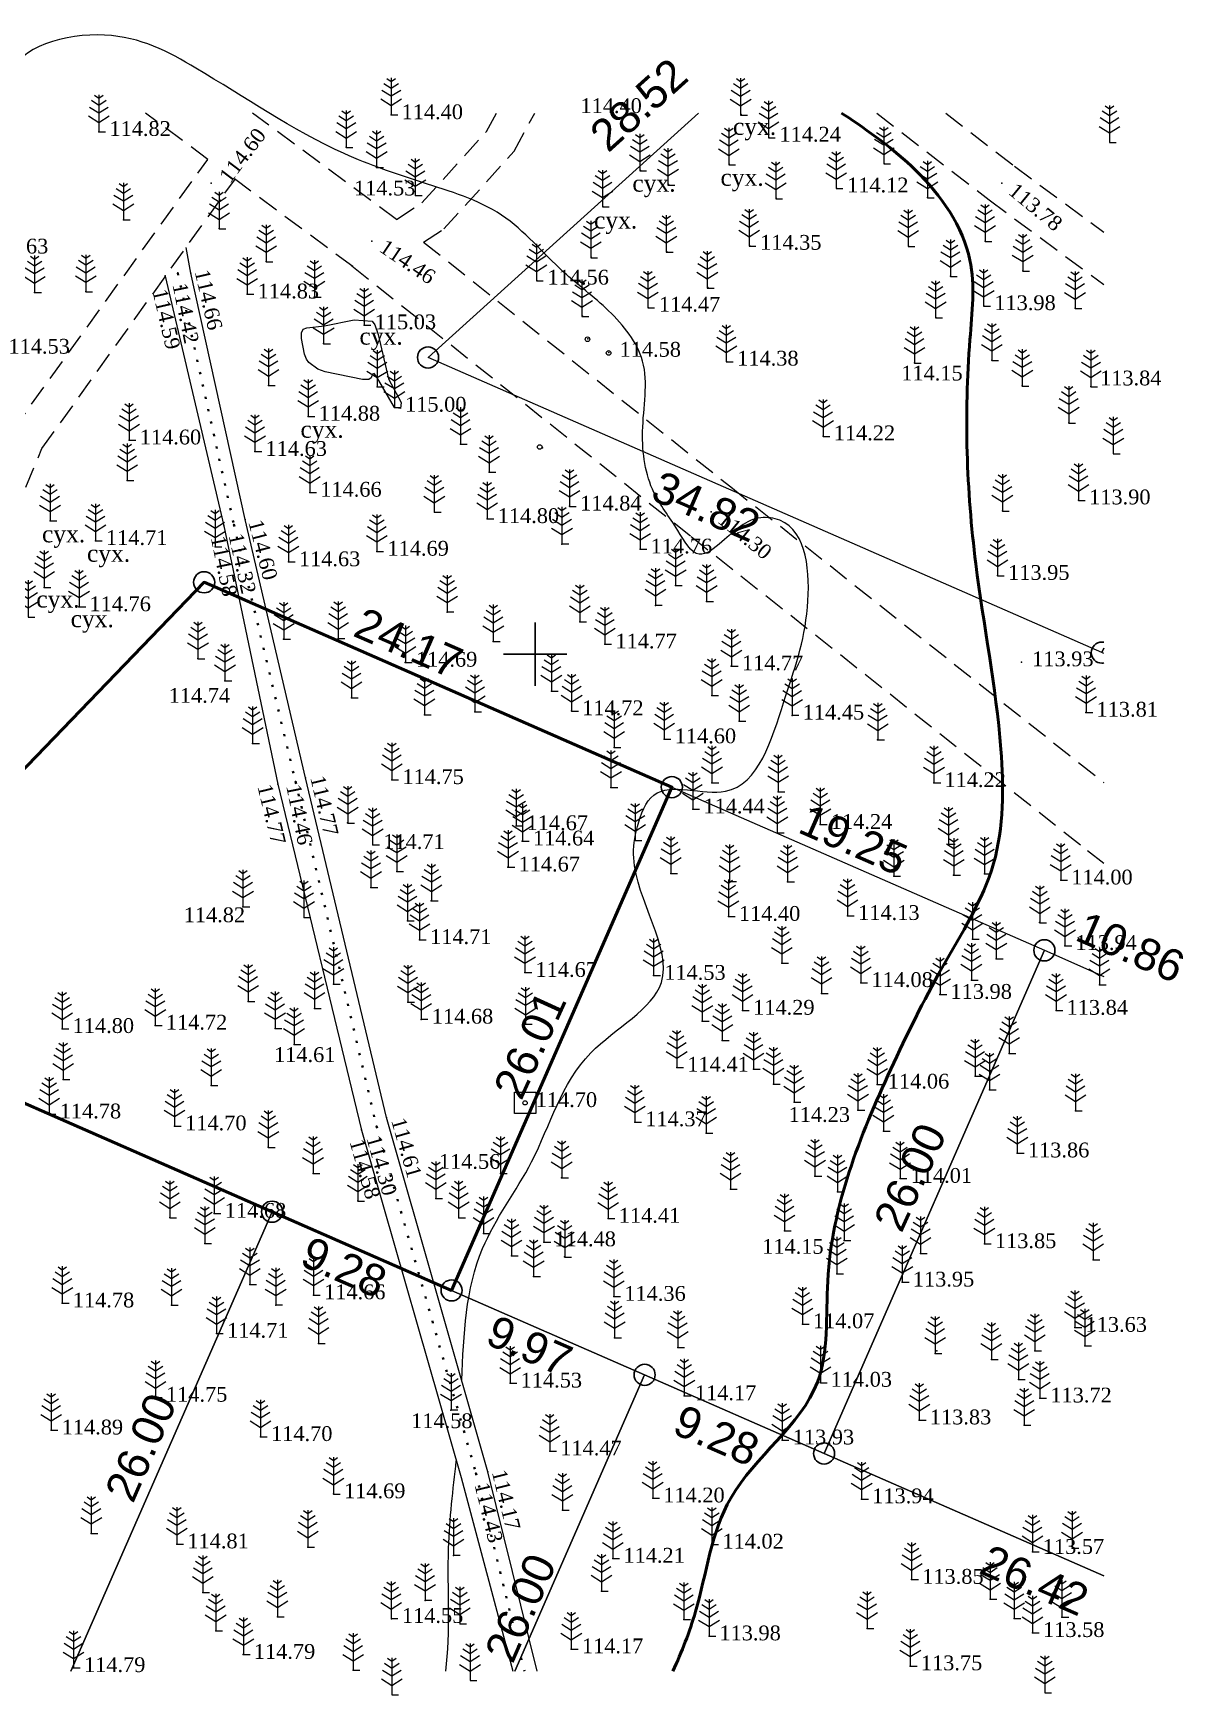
# Model space of a CAD drawing. Header units: millimetres. Extents: x 5405641.6 to 5405730.7, y 5524999.5 to 5525079.4.
# Drawn here: x 5405676.2 to 5405730.7, y 5525000.8 to 5525079.4 of the extents above; entities that cross this region are included whole.
import ezdxf
from ezdxf.enums import TextEntityAlignment as Align

# ---------------------------------------------------------------- set-up
doc = ezdxf.new("R2010")
doc.units = ezdxf.units.MM
doc.linetypes.add('DASHEDX2', pattern=[1.5, 1, -0.5])
doc.linetypes.add('HIDDEN', pattern=[0.5, 0, -0.5])
for name, color, linetype, lineweight in [('11900000', 1, 'Continuous', 30), ('рельеф', 7, 'Continuous', 0), ('ТОЧКИ', 7, 'Continuous', 30)]:
    doc.layers.add(name, color=color, linetype=linetype, lineweight=lineweight)
for name, color, linetype in [('SC007', 7, 'Continuous'), ('горизонтали', 42, 'Continuous'), ('дороги', 7, 'Continuous'), ('Ділянки_Межі', 10, 'Continuous'), ('надписи', 7, 'Continuous'), ('отметки', 7, 'Continuous'), ('промеры', 185, 'Continuous'), ('Растительность', 7, 'Continuous'), ('столбы', 7, 'Continuous')]:
    doc.layers.add(name, color=color, linetype=linetype)
doc.styles.get("Standard").update_dxf_attribs({"font": 'arial.ttf'})
doc.styles.add('times', font='times.ttf')
doc.linetypes.add('канава 0', pattern='A,0.9,0,["|",Standard,S=0.25,R=0,X=0,Y=0],0.1', length=1)

# ---------------------------------------------------------------- blocks, each defined once
blk = doc.blocks.new('A$C51FE15A3')
at = {"layer": 'Растительность', "color": 94, "lineweight": 0}
for points in [[(-0.201, 1.726), (0, 1.584), (0.201, 1.726)], [(0, 1.75), (0, 0), (0.319, 0)], [(-0.447, 1.172), (0, 0.895), (0.447, 1.172)], [(-0.343, 1.489), (0, 1.267), (0.343, 1.489)], [(-0.493, 0.753), (0, 0.444), (0.493, 0.753)]]:
    blk.add_lwpolyline(points, dxfattribs=at)
blk = doc.blocks.new('SYMBOL902')
at = {"layer": 'SC007'}
blk.add_lwpolyline([(-1.25, -1.25), (-1.25, 1.25), (1.25, 1.25), (1.25, -1.25)], close=True, dxfattribs=at)
blk.add_circle((0, 0), 0.25, dxfattribs=at)

msp = doc.modelspace()

# ---------------------------------------------------------------- linework, layer by layer
at = {"layer": '11900000', "color": 7}
for points in [[(5405700, 5525048.5, 0), (5405700, 5525051.5, 0)], [(5405700, 5525048.5, 0), (5405700, 5525051.5, 0)], [(5405698.5, 5525050, 0), (5405701.5, 5525050, 0)], [(5405698.5, 5525050, 0), (5405701.5, 5525050, 0)]]:
    msp.add_polyline3d(points, dxfattribs=at)
at = {"layer": 'горизонтали', "color": 32}
for points in [[(5405692.497, 5525063.142, 115), (5405692.377, 5525063.282, 115), (5405692.307, 5525063.252, 115), (5405692.247, 5525063.082, 115), (5405692.127, 5525063.012, 115), (5405691.827, 5525063.012, 115), (5405690.057, 5525063.372, 115), (5405689.717, 5525063.492, 115), (5405689.297, 5525063.812, 115), (5405689.177, 5525063.972, 115), (5405689.077, 5525064.202, 115), (5405688.937, 5525064.952, 115), (5405688.937, 5525065.212, 115), (5405689.017, 5525065.382, 115), (5405689.187, 5525065.452, 115), (5405690.027, 5525065.552, 115), (5405691.437, 5525065.832, 115), (5405692.287, 5525065.762, 115), (5405692.417, 5525065.592, 115), (5405692.577, 5525065.132, 115), (5405693.057, 5525063.042, 115), (5405693.66, 5525061.911, 115), (5405693.628, 5525061.627, 115), (5405693.344, 5525061.682, 115.001)], [(5405693.344, 5525061.682, 115.001), (5405692.497, 5525063.142, 115), (5405692.497, 5525063.142, 115)]]:
    msp.add_polyline3d(points, dxfattribs=at)
for points, knots in [([(5405696.535, 5525015.637), (5405696.618, 5525017.792), (5405696.773, 5525021.579), (5405700.355, 5525026.168), (5405701.587, 5525031.219), (5405707.844, 5525034.322), (5405704.349, 5525038.922), (5405704.793, 5525041.873), (5405705.68, 5525044.271), (5405710.18, 5525042.352), (5405711.775, 5525048.004), (5405713.177, 5525051.642), (5405712.867, 5525056.243), (5405710.199, 5525056.594), (5405709.177, 5525055.586), (5405707.613, 5525054.298), (5405706.635, 5525056.194), (5405705.333, 5525057.741), (5405704.887, 5525060.693), (5405705.598, 5525063.827), (5405703.545, 5525066.376), (5405700.978, 5525068.229), (5405698.614, 5525071.147), (5405694.669, 5525072.291), (5405689.62, 5525074.042), (5405684.941, 5525077.276), (5405679.961, 5525079.967), (5405674.475, 5525078.518), (5405675.963, 5525073.463), (5405670.828, 5525070.702), (5405672.738, 5525064.783), (5405668.827, 5525063.622), (5405665.194, 5525061.62), (5405662.523, 5525056.828), (5405657.918, 5525050.996), (5405650.997, 5525047.555), (5405645.99, 5525048.053), (5405644.177, 5525048.336)], [140.149315, 140.149315, 140.149315, 140.149315, 146.483716, 151.20284, 157.068092, 161.784349, 167.821785, 169.320726, 170.998422, 174.398806, 179.41111, 184.074826, 188.386415, 189.287916, 191.453536, 192.680019, 194.198235, 196.312621, 199.255312, 202.588988, 205.462546, 208.291875, 212.253868, 216.313625, 220.252795, 228.364697, 232.953516, 237.834332, 239.978238, 246.559492, 250.990412, 254.056617, 256.937883, 263.675821, 269.676307, 279.403048, 284.869113, 284.869113, 284.869113, 284.869113]), ([(5405695.772, 5525001.862), (5405696.014, 5525003.712), (5405695.712, 5525007.269), (5405696.122, 5525010.46), (5405696.271, 5525011.827)], [126.575095, 126.575095, 126.575095, 126.575095, 132.197679, 136.354561, 136.354561, 136.354561, 136.354561])]:
    msp.add_open_spline(points, degree=3, knots=knots, dxfattribs=at)
at = {"layer": 'горизонтали', "color": 32, "lineweight": 50}
msp.add_open_spline([(5405706.518, 5525001.862), (5405706.941, 5525002.778), (5405708.005, 5525005.463), (5405708.598, 5525010.808), (5405714.124, 5525014.545), (5405713.432, 5525022.399), (5405716.062, 5525028.88), (5405719.178, 5525035.223), (5405722.202, 5525039.918), (5405722.175, 5525046.73), (5405720.523, 5525054.83), (5405720.258, 5525062.557), (5405721.032, 5525069.142), (5405718.32, 5525072.999), (5405715.761, 5525074.776), (5405714.541, 5525075.593), (5405714.509, 5525075.615)], degree=3, knots=[101.211215, 101.211215, 101.211215, 101.211215, 104.226627, 109.852721, 116.696969, 121.509902, 131.971194, 137.362202, 142.856238, 148.280248, 157.138434, 167.759647, 171.50703, 176.486091, 180.79117, 180.908223, 180.908223, 180.908223, 180.908223], dxfattribs=at)
at = {"layer": 'дороги', "color": 7, "linetype": 'DASHEDX2'}
for points in [[(5405684.516, 5525073.423), (5405681.554, 5525075.615)], [(5405693.433, 5525070.585), (5405686.621, 5525075.615)], [(5405693.433, 5525070.585), (5405694.641, 5525071.362), (5405697.696, 5525074.747), (5405698.166, 5525075.615)], [(5405694.723, 5525069.512), (5405695.686, 5525070.132), (5405699.011, 5525073.817), (5405699.987, 5525075.615)], [(5405716.175, 5525075.615), (5405721.487, 5525071.504), (5405726.921, 5525067.495)], [(5405719.443, 5525075.615), (5405722.693, 5525073.1), (5405726.921, 5525069.98)], [(5405691.373, 5525068.348), (5405685.763, 5525072.5)], [(5405694.723, 5525069.512), (5405709.261, 5525057.919), (5405726.921, 5525043.928)], [(5405691.33, 5525068.381), (5405707.395, 5525055.571), (5405726.141, 5525040.719), (5405726.921, 5525040.11)]]:
    msp.add_lwpolyline(points, dxfattribs=at)
for points, elevation in [([(5405675.289, 5525060.612), (5405684.028, 5525072.764), (5405684.516, 5525073.423)], 115.262), ([(5405676.656, 5525059.733), (5405685.32, 5525071.82), (5405685.823, 5525072.5)], 115.262), ([(5405672.053, 5525053.405), (5405675.318, 5525056.52), (5405676.656, 5525059.733)], 114.545)]:
    msp.add_lwpolyline(points, dxfattribs=dict(at, elevation=elevation))
at = {"layer": 'Ділянки_Межі', "lineweight": 25}
for points in [[(5405726.921, 5525050.037), (5405726.827, 5525050.078), (5405694.931, 5525064.048), (5405707.734, 5525075.615)], [(5405672.403, 5525001.862), (5405646.62, 5525013.151), (5405665.089, 5525033.448), (5405684.332, 5525053.405), (5405706.475, 5525043.711), (5405724.106, 5525035.986), (5405726.921, 5525034.753)]]:
    msp.add_lwpolyline(points, dxfattribs=at)
at = {"layer": 'Ділянки_Межі'}
for points in [[(5405694.931, 5525064.048), (5405707.734, 5525075.615)], [(5405726.921, 5525050.293), (5405726.827, 5525050.078), (5405694.931, 5525064.048)], [(5405726.827, 5525050.078), (5405726.921, 5525050.293)], [(5405726.921, 5525050.037), (5405726.827, 5525050.078)]]:
    msp.add_lwpolyline(points, dxfattribs=at)
at = {"layer": 'Ділянки_Межі', "lineweight": 50}
msp.add_lwpolyline([(5405665.089, 5525033.448), (5405684.332, 5525053.405), (5405706.475, 5525043.711), (5405696.046, 5525019.889), (5405687.55, 5525023.614)], close=True, dxfattribs=at)
at = {"layer": 'Ділянки_Межі', "lineweight": 0}
msp.add_lwpolyline([(5405696.046, 5525019.889), (5405706.475, 5525043.711), (5405724.106, 5525035.986), (5405713.679, 5525012.169), (5405705.184, 5525015.894)], close=True, dxfattribs=at)
for points in [[(5405713.679, 5525012.169), (5405724.106, 5525035.986), (5405726.921, 5525034.753)], [(5405646.62, 5525013.151), (5405665.089, 5525033.448), (5405687.55, 5525023.614), (5405678.028, 5525001.862)], [(5405678.028, 5525001.862), (5405687.55, 5525023.614), (5405696.046, 5525019.889), (5405705.184, 5525015.894), (5405699.041, 5525001.862)], [(5405699.041, 5525001.862), (5405705.184, 5525015.894), (5405713.679, 5525012.169), (5405726.921, 5525006.375)], [(5405726.921, 5525006.375), (5405713.679, 5525012.169)]]:
    msp.add_lwpolyline(points, dxfattribs=at)
at = {"layer": 'отметки', "color": 7}
for p in [(5405693.179, 5525075.525, 114.401), (5405709.749, 5525075.541, 114.226), (5405679.349, 5525074.734, 114.82), (5405691.054, 5525073.995, 114.504), (5405711.067, 5525074.463, 114.236), (5405692.5, 5525073.043, 114.454), (5405709.191, 5525073.198, 114.315), (5405716.516, 5525073.229, 114.031), (5405684.674, 5525072.292, 114.596), (5405704.986, 5525072.904, 114.422), (5405706.313, 5525072.229, 114.431), (5405722.09, 5525072.302, 113.778), (5405694.332, 5525071.708, 114.531), (5405711.409, 5525071.583, 114.289), (5405714.266, 5525072.061, 114.116), (5405718.582, 5525071.623, 114.038), (5405703.211, 5525071.19, 114.384), (5405680.515, 5525070.563, 114.754), (5405685.042, 5525070.145, 114.719), (5405692.265, 5525069.554, 114.458), (5405706.231, 5525069.052, 114.405), (5405710.149, 5525069.347, 114.355), (5405717.669, 5525069.32, 114.066), (5405721.302, 5525069.56, 113.932), (5405687.266, 5525068.583, 114.81), (5405702.661, 5525068.791, 114.448), (5405682.491, 5525067.914, 114.588), (5405683.089, 5525068.054, 114.42), (5405683.702, 5525068.04, 114.665), (5405700.085, 5525067.698, 114.559), (5405719.662, 5525067.897, 114.068), (5405723.085, 5525068.156, 113.872), (5405676.309, 5525067.121, 114.536), (5405678.737, 5525067.165, 114.502), (5405686.366, 5525067.041, 114.834), (5405689.547, 5525066.905, 114.872), (5405708.171, 5525067.352, 114.366), (5405702.238, 5525066.009, 114.525), (5405705.359, 5525066.417, 114.471), (5405718.965, 5525065.934, 114.076), (5405721.237, 5525066.488, 113.978), (5405725.562, 5525066.379, 113.835), (5405691.907, 5525065.582, 115.033), (5405689.988, 5525064.702, 115.074), (5405702.497, 5525064.934, 114.525), (5405703.497, 5525064.282, 114.575), (5405709.065, 5525063.863, 114.376), (5405717.963, 5525063.793, 114.151), (5405721.618, 5525063.926, 113.949), (5405687.384, 5525062.717, 114.861), (5405692.53, 5525062.653, 114.989), (5405723.063, 5525062.7, 113.899), (5405726.309, 5525062.673, 113.842), (5405689.256, 5525061.256, 114.876), (5405693.344, 5525061.682, 115.001), (5405725.258, 5525060.953, 113.831), (5405680.785, 5525060.132, 114.599), (5405686.738, 5525059.59, 114.633), (5405696.464, 5525059.943, 115.041), (5405700.356, 5525059.765, 114.953), (5405713.635, 5525060.328, 114.219), (5405680.694, 5525058.224, 114.572), (5405697.821, 5525058.622, 114.966), (5405689.329, 5525057.658, 114.658), (5405725.725, 5525057.295, 113.903), (5405695.232, 5525056.728, 114.865), (5405701.631, 5525057.003, 114.843), (5405708.328, 5525056.745, 114.299), (5405722.125, 5525056.785, 113.928), (5405677.039, 5525056.308, 114.642), (5405685.273, 5525056.081, 114.576), (5405685.743, 5525056.149, 114.325), (5405686.281, 5525056.381, 114.601), (5405697.73, 5525056.409, 114.797), (5405679.187, 5525055.373, 114.706), (5405684.851, 5525055.081, 114.676), (5405692.51, 5525054.866, 114.689), (5405701.268, 5525055.218, 114.711), (5405704.97, 5525054.97, 114.763), (5405688.319, 5525054.367, 114.63), (5405721.889, 5525053.721, 113.954), (5405676.757, 5525053.156, 114.653), (5405706.651, 5525053.252, 114.654), (5405678.406, 5525052.238, 114.763), (5405695.844, 5525051.997, 114.62), (5405705.703, 5525052.315, 114.818), (5405708.116, 5525052.496, 114.881), (5405702.116, 5525051.539, 114.743), (5405688.098, 5525050.712, 114.734), (5405690.681, 5525050.748, 114.683), (5405698.019, 5525050.603, 114.739), (5405703.302, 5525050.476, 114.77), (5405684.04, 5525049.792, 114.749), (5405693.857, 5525049.612, 114.692), (5405709.288, 5525049.44, 114.771), (5405723.028, 5525049.632, 113.932), (5405685.317, 5525048.735, 114.737), (5405691.314, 5525047.936, 114.693), (5405700.772, 5525048.255, 114.775), (5405708.361, 5525048.046, 114.721), (5405694.76, 5525047.131, 114.76), (5405697.148, 5525047.276, 114.717), (5405701.726, 5525047.315, 114.719), (5405712.167, 5525047.108, 114.451), (5405726.076, 5525047.247, 113.805), (5405709.663, 5525046.831, 114.623), (5405686.626, 5525045.779, 114.73), (5405703.736, 5525045.587, 114.687), (5405706.108, 5525045.986, 114.596), (5405716.214, 5525045.948, 114.283), (5405687.823, 5525043.851, 114.771), (5405688.657, 5525043.976, 114.464), (5405689.132, 5525044.144, 114.765), (5405693.218, 5525044.056, 114.753), (5405708.372, 5525043.914, 114.547), (5405718.875, 5525043.912, 114.216), (5405703.592, 5525043.7, 114.55), (5405711.502, 5525043.495, 114.309), (5405707.467, 5525042.666, 114.439), (5405691.127, 5525042.015, 114.744), (5405699.098, 5525041.875, 114.665), (5405711.463, 5525041.546, 114.239), (5405713.5, 5525041.935, 114.236), (5405692.312, 5525040.982, 114.707), (5405699.395, 5525041.152, 114.641), (5405704.744, 5525041.193, 114.501), (5405719.569, 5525041.012, 114.036), (5405698.716, 5525039.921, 114.673), (5405693.452, 5525039.722, 114.673), (5405706.422, 5525039.618, 114.416), (5405709.207, 5525039.244, 114.361), (5405711.953, 5525039.225, 114.271), (5405716.985, 5525039.496, 114.228), (5405719.812, 5525039.546, 114.107), (5405721.28, 5525039.606, 114.018), (5405724.879, 5525039.303, 114), (5405692.232, 5525038.956, 114.723), (5405686.17, 5525038.04, 114.823), (5405695.088, 5525038.327, 114.688), (5405709.147, 5525037.582, 114.405), (5405714.791, 5525037.624, 114.135), (5405689.062, 5525037.536, 114.722), (5405693.956, 5525037.38, 114.767), (5405723.882, 5525037.298, 113.965), (5405694.528, 5525036.486, 114.706), (5405720.699, 5525036.512, 114.16), (5405725.076, 5525036.203, 113.942), (5405711.681, 5525035.372, 114.221), (5405721.832, 5525035.577, 114.019), (5405699.518, 5525034.929, 114.671), (5405705.612, 5525034.791, 114.527), (5405715.42, 5525034.45, 114.075), (5405720.651, 5525034.574, 114.014), (5405690.451, 5525034.377, 114.686), (5405713.56, 5525033.95, 114.181), (5405719.162, 5525033.89, 113.984), (5405726.709, 5525034.35, 113.846), (5405686.424, 5525033.57, 114.69), (5405689.562, 5525033.23, 114.668), (5405693.977, 5525033.537, 114.645), (5405709.821, 5525033.139, 114.295), (5405724.658, 5525033.136, 113.836), (5405677.609, 5525032.274, 114.801), (5405682.021, 5525032.434, 114.724), (5405687.691, 5525032.279, 114.614), (5405694.611, 5525032.717, 114.68), (5405699.544, 5525032.493, 114.642), (5405707.916, 5525032.629, 114.383), (5405688.588, 5525031.527, 114.609), (5405708.86, 5525031.719, 114.335), (5405722.441, 5525031.11, 113.805), (5405677.657, 5525029.865, 114.752), (5405706.705, 5525030.445, 114.407), (5405710.339, 5525030.361, 114.286), (5405720.826, 5525030.025, 113.91), (5405684.667, 5525029.592, 114.658), (5405711.28, 5525029.652, 114.19), (5405716.196, 5525029.643, 114.065), (5405721.51, 5525029.376, 113.909), (5405676.996, 5525028.23, 114.776), (5405712.26, 5525028.804, 114.232), (5405715.283, 5525028.42, 114.07), (5405725.578, 5525028.394, 113.694), (5405682.934, 5525027.666, 114.699), (5405691.779, 5525027.482, 114.584), (5405692.487, 5525027.669, 114.298), (5405692.958, 5525028.067, 114.615), (5405704.715, 5525027.86, 114.366), (5405716.486, 5525027.424, 114.112), (5405687.365, 5525026.662, 114.577), (5405708.095, 5525027.334, 114.248), (5405722.827, 5525026.386, 113.859), (5405689.49, 5525025.426, 114.651), (5405698.365, 5525025.421, 114.563), (5405701.256, 5525025.221, 114.528), (5405713.247, 5525025.296, 114.153), (5405717.276, 5525025.181, 114.007), (5405695.3, 5525024.236, 114.575), (5405709.25, 5525024.684, 114.236), (5405714.312, 5525024.557, 114.105), (5405684.812, 5525023.526, 114.684), (5405691.614, 5525024.122, 114.656), (5405682.706, 5525023.334, 114.743), (5405696.384, 5525023.332, 114.569), (5405703.462, 5525023.293, 114.406), (5405711.805, 5525022.703, 114.148), (5405684.373, 5525022.115, 114.673), (5405697.56, 5525022.582, 114.564), (5405700.417, 5525022.179, 114.476), (5405714.632, 5525022.255, 114.016), (5405721.266, 5525022.089, 113.854), (5405698.883, 5525021.522, 114.587), (5405701.397, 5525021.473, 114.388), (5405718.247, 5525021.634, 113.972), (5405726.414, 5525021.337, 113.689), (5405699.925, 5525020.546, 114.505), (5405714.283, 5525020.669, 114.013), (5405717.38, 5525020.272, 113.949), (5405686.497, 5525020.171, 114.71), (5405689.511, 5525019.671, 114.658), (5405703.723, 5525019.597, 114.356), (5405677.616, 5525019.284, 114.783), (5405682.79, 5525019.191, 114.681), (5405687.724, 5525019.198, 114.729), (5405712.652, 5525018.298, 114.067), (5405725.555, 5525018.131, 113.633), (5405684.918, 5525017.851, 114.708), (5405689.753, 5525017.38, 114.601), (5405703.765, 5525017.651, 114.299), (5405706.75, 5525017.188, 114.191), (5405726.019, 5525017.261, 113.698), (5405718.94, 5525016.91, 113.86), (5405719.018, 5525017.023, 113.805), (5405721.599, 5525016.62, 113.802), (5405723.656, 5525017.027, 113.709), (5405722.877, 5525015.67, 113.763), (5405682.026, 5525014.823, 114.753), (5405698.816, 5525015.493, 114.525), (5405707.063, 5525014.893, 114.167), (5405713.488, 5525015.531, 114.033), (5405723.889, 5525014.786, 113.718), (5405696.018, 5525014.222, 114.582), (5405677.09, 5525013.271, 114.886), (5405718.185, 5525013.749, 113.834), (5405723.154, 5525013.505, 113.739), (5405687, 5525012.962, 114.701), (5405711.695, 5525012.8, 113.928), (5405700.69, 5525012.283, 114.468), (5405697.201, 5525011.239, 114.434), (5405697.77, 5525011.296, 114.172), (5405690.455, 5525010.253, 114.695), (5405705.567, 5525010.053, 114.2), (5405701.292, 5525009.484, 114.286), (5405715.457, 5525010.015, 113.937), (5405678.987, 5525008.391, 114.855), (5405683.038, 5525007.88, 114.808), (5405689.245, 5525007.743, 114.717), (5405708.365, 5525007.868, 114.025), (5405725.416, 5525007.694, 113.695), (5405696.139, 5525007.349, 114.495), (5405703.681, 5525007.201, 114.211), (5405723.542, 5525007.512, 113.671), (5405717.824, 5525006.203, 113.849), (5405684.267, 5525005.586, 114.827), (5405703.144, 5525005.652, 114.181), (5405694.795, 5525005.212, 114.543), (5405721.534, 5525005.278, 113.774), (5405684.884, 5525003.783, 114.809), (5405687.804, 5525004.437, 114.791), (5405693.195, 5525004.351, 114.547), (5405696.447, 5525004.101, 114.398), (5405707.039, 5525004.308, 114.023), (5405715.712, 5525003.89, 113.825), (5405722.68, 5525004.353, 113.681), (5405724.941, 5525004.419, 113.588), (5405708.233, 5525003.531, 113.875), (5405723.542, 5525003.685, 113.579), (5405686.186, 5525002.65, 114.791), (5405701.715, 5525002.914, 114.175), (5405678.147, 5525002.024, 114.794), (5405691.387, 5525001.913, 114.709), (5405717.76, 5525002.11, 113.751)]:
    msp.add_point(p, dxfattribs=at)
at = {"layer": 'рельеф', "color": 7, "linetype": 'канава 0'}
for points, elevation in [([(5405700.09, 5525001.862), (5405697.77, 5525011.296), (5405692.958, 5525028.067), (5405689.132, 5525044.144), (5405686.281, 5525056.381), (5405683.702, 5525068.04), (5405683.475, 5525069.255)], 113.553), ([(5405682.494, 5525067.893), (5405685.27, 5525056.08), (5405687.823, 5525043.851), (5405691.78, 5525027.48), (5405696.498, 5525011.035), (5405698.941, 5525001.862)], 114.59)]:
    msp.add_lwpolyline(points, dxfattribs=dict(at, elevation=elevation))
at = {"layer": 'рельеф', "color": 7, "linetype": 'HIDDEN', "lineweight": 40, "elevation": 114.42}
msp.add_lwpolyline([(5405683.09, 5525068.04), (5405685.74, 5525056.14), (5405688.66, 5525043.97), (5405692.49, 5525027.67), (5405697.2, 5525011.24), (5405699.494, 5525001.862)], dxfattribs=at)
at = {"layer": 'столбы', "color": 7}
for centre in [(5405702.48, 5525064.91, 114.53), (5405703.48, 5525064.26, 114.58), (5405700.22, 5525059.81, 114.89)]:
    msp.add_circle(centre, 0.11, dxfattribs=at)
at = {"layer": 'ТОЧКИ'}
for centre in [(5405694.931, 5525064.048, 107.24), (5405684.332, 5525053.405), (5405706.475, 5525043.711), (5405724.106, 5525035.986), (5405687.55, 5525023.614, 107.24), (5405696.046, 5525019.889, 107.24), (5405705.184, 5525015.894, 107.24), (5405713.679, 5525012.169, 107.24)]:
    msp.add_circle(centre, 0.5, dxfattribs=at)
for centre, start, end in [((5405726.827, 5525050.078), 90, 270), ((5405726.826, 5525050.078), 79.03447, 89.90976), ((5405726.826, 5525050.078), 270.0902, 280.96567)]:
    msp.add_arc(centre, 0.5, start, end, dxfattribs=at)

# ---------------------------------------------------------------- block references
at = {"layer": 'отметки', "color": 7, "xscale": 0.400000000372529, "yscale": 0.400000000372529, "zscale": 0.400000000372529}
msp.add_blockref('SYMBOL902', (5405699.527, 5525028.766, 114.703), dxfattribs=at)
at = {"layer": 'Растительность', "color": 7}
for p in [(5405693.19, 5525075.53, 114.4), (5405709.73, 5525075.52, 114.23), (5405679.35, 5525074.73, 114.82), (5405711.05, 5525074.44, 114.24), (5405691.06, 5525073.99, 114.5), (5405727.19, 5525074.23, 113.61), (5405692.5, 5525073.04, 114.45), (5405704.96, 5525072.88, 114.42), (5405709.17, 5525073.17, 114.32), (5405716.51, 5525073.21, 114.03), (5405706.29, 5525072.2, 114.43), (5405714.25, 5525072.04, 114.12), (5405694.33, 5525071.71, 114.53), (5405711.39, 5525071.56, 114.29), (5405718.57, 5525071.6, 114.04), (5405680.51, 5525070.56, 114.75), (5405703.19, 5525071.17, 114.39), (5405685.04, 5525070.14, 114.72), (5405706.21, 5525069.03, 114.41), (5405710.13, 5525069.32, 114.36), (5405717.66, 5525069.3, 114.07), (5405721.3, 5525069.54, 113.93), (5405687.27, 5525068.58, 114.81), (5405702.64, 5525068.77, 114.45), (5405723.08, 5525068.14, 113.87), (5405700.06, 5525067.68, 114.56), (5405708.15, 5525067.33, 114.37), (5405719.66, 5525067.88, 114.07), (5405676.31, 5525067.12, 114.54), (5405678.73, 5525067.16, 114.5), (5405686.37, 5525067.04, 114.83), (5405689.55, 5525066.9, 114.87), (5405702.22, 5525065.99, 114.53), (5405705.34, 5525066.39, 114.47), (5405718.96, 5525065.92, 114.08), (5405721.23, 5525066.47, 113.98), (5405725.56, 5525066.37, 113.84), (5405691.91, 5525065.58, 115.03), (5405689.99, 5525064.7, 115.07), (5405709.05, 5525063.84, 114.38), (5405717.96, 5525063.77, 114.15), (5405721.62, 5525063.91, 113.95), (5405687.38, 5525062.72, 114.86), (5405692.53, 5525062.65, 114.99), (5405723.06, 5525062.69, 113.9), (5405726.31, 5525062.66, 113.84), (5405689.26, 5525061.26, 114.88), (5405693.34, 5525061.68, 115), (5405713.63, 5525060.31, 114.22), (5405725.26, 5525060.94, 113.83), (5405680.78, 5525060.13, 114.6), (5405686.74, 5525059.59, 114.63), (5405696.47, 5525059.94, 115.04), (5405727.37, 5525059.48, 113.87), (5405697.82, 5525058.62, 114.97), (5405680.69, 5525058.22, 114.57), (5405689.33, 5525057.66, 114.66), (5405725.72, 5525057.28, 113.9), (5405677.04, 5525056.31, 114.64), (5405695.23, 5525056.73, 114.87), (5405697.73, 5525056.41, 114.8), (5405701.63, 5525057, 114.84), (5405722.12, 5525056.77, 113.93), (5405679.19, 5525055.37, 114.71), (5405684.85, 5525055.08, 114.68), (5405692.51, 5525054.87, 114.69), (5405701.27, 5525055.22, 114.71), (5405704.97, 5525054.97, 114.76), (5405688.32, 5525054.37, 114.63), (5405676.76, 5525053.16, 114.65), (5405706.65, 5525053.25, 114.65), (5405721.89, 5525053.71, 113.95), (5405708.12, 5525052.5, 114.88), (5405676, 5525051.75, 114.71), (5405678.41, 5525052.24, 114.76), (5405695.84, 5525052, 114.62), (5405702.12, 5525051.54, 114.74), (5405705.7, 5525052.32, 114.82), (5405688.1, 5525050.71, 114.73), (5405690.68, 5525050.75, 114.68), (5405698.02, 5525050.6, 114.74), (5405703.3, 5525050.48, 114.77), (5405684.04, 5525049.79, 114.75), (5405693.86, 5525049.61, 114.69), (5405709.29, 5525049.44, 114.77), (5405685.32, 5525048.74, 114.74), (5405691.31, 5525047.94, 114.69), (5405700.77, 5525048.25, 114.77), (5405708.361, 5525048.046, 114.721), (5405694.76, 5525047.13, 114.76), (5405697.15, 5525047.28, 114.72), (5405701.73, 5525047.31, 114.72), (5405709.663, 5525046.831, 114.623), (5405712.17, 5525047.11, 114.45), (5405726.08, 5525047.24, 113.81), (5405686.63, 5525045.78, 114.73), (5405703.74, 5525045.59, 114.69), (5405706.108, 5525045.986, 114.596), (5405716.22, 5525045.95, 114.28), (5405693.22, 5525044.06, 114.75), (5405703.59, 5525043.7, 114.55), (5405708.372, 5525043.914, 114.547), (5405718.88, 5525043.91, 114.22), (5405711.502, 5525043.495, 114.309), (5405707.467, 5525042.666, 114.439), (5405691.13, 5525042.01, 114.74), (5405699.1, 5525041.88, 114.67), (5405711.463, 5525041.546, 114.239), (5405713.5, 5525041.935, 114.236), (5405692.31, 5525040.98, 114.71), (5405699.4, 5525041.15, 114.64), (5405704.74, 5525041.19, 114.5), (5405719.57, 5525041.01, 114.04), (5405698.72, 5525039.92, 114.67), (5405692.23, 5525038.96, 114.72), (5405693.45, 5525039.72, 114.67), (5405706.42, 5525039.62, 114.42), (5405709.207, 5525039.244, 114.361), (5405711.953, 5525039.225, 114.271), (5405716.985, 5525039.496, 114.228), (5405719.82, 5525039.54, 114.11), (5405721.28, 5525039.6, 114.02), (5405724.88, 5525039.3, 114), (5405695.09, 5525038.33, 114.69), (5405686.17, 5525038.04, 114.82), (5405689.06, 5525037.54, 114.72), (5405709.147, 5525037.582, 114.405), (5405714.79, 5525037.62, 114.13), (5405693.96, 5525037.38, 114.77), (5405723.89, 5525037.29, 113.97), (5405694.53, 5525036.49, 114.71), (5405720.699, 5525036.512, 114.16), (5405725.08, 5525036.2, 113.94), (5405711.681, 5525035.372, 114.221), (5405721.832, 5525035.577, 114.019), (5405690.45, 5525034.38, 114.69), (5405699.52, 5525034.93, 114.67), (5405705.61, 5525034.79, 114.53), (5405715.42, 5525034.45, 114.075), (5405720.651, 5525034.574, 114.014), (5405726.71, 5525034.35, 113.85), (5405686.42, 5525033.57, 114.69), (5405693.98, 5525033.54, 114.64), (5405713.56, 5525033.95, 114.181), (5405719.17, 5525033.89, 113.98), (5405689.56, 5525033.23, 114.67), (5405694.61, 5525032.72, 114.68), (5405709.821, 5525033.139, 114.295), (5405724.658, 5525033.136, 113.836), (5405677.61, 5525032.27, 114.8), (5405682.02, 5525032.43, 114.72), (5405687.69, 5525032.28, 114.61), (5405699.54, 5525032.49, 114.64), (5405707.916, 5525032.629, 114.383), (5405688.59, 5525031.53, 114.61), (5405708.86, 5525031.719, 114.335), (5405722.441, 5525031.11, 113.805), (5405706.705, 5525030.445, 114.407), (5405710.339, 5525030.361, 114.286), (5405677.66, 5525029.87, 114.75), (5405684.67, 5525029.59, 114.66), (5405711.28, 5525029.652, 114.19), (5405716.196, 5525029.643, 114.065), (5405720.826, 5525030.025, 113.91), (5405712.26, 5525028.804, 114.232), (5405721.51, 5525029.376, 113.909), (5405677, 5525028.23, 114.78), (5405715.283, 5525028.42, 114.07), (5405725.578, 5525028.394, 113.694), (5405682.93, 5525027.67, 114.7), (5405704.72, 5525027.86, 114.37), (5405708.095, 5525027.334, 114.248), (5405716.486, 5525027.424, 114.112), (5405687.37, 5525026.66, 114.58), (5405722.827, 5525026.386, 113.859), (5405689.49, 5525025.43, 114.65), (5405698.36, 5525025.42, 114.56), (5405701.26, 5525025.22, 114.53), (5405713.247, 5525025.296, 114.153), (5405717.276, 5525025.181, 114.007), (5405691.61, 5525024.12, 114.66), (5405695.3, 5525024.24, 114.57), (5405709.25, 5525024.684, 114.236), (5405714.312, 5525024.557, 114.105), (5405682.71, 5525023.33, 114.74), (5405684.81, 5525023.53, 114.68), (5405696.38, 5525023.33, 114.57), (5405703.46, 5525023.29, 114.41), (5405697.56, 5525022.58, 114.56), (5405711.805, 5525022.703, 114.148), (5405684.37, 5525022.11, 114.67), (5405700.42, 5525022.18, 114.48), (5405714.632, 5525022.255, 114.016), (5405721.266, 5525022.089, 113.854), (5405698.88, 5525021.52, 114.59), (5405701.4, 5525021.47, 114.39), (5405718.247, 5525021.634, 113.972), (5405726.414, 5525021.337, 113.689), (5405686.5, 5525020.17, 114.71), (5405699.93, 5525020.54, 114.5), (5405714.283, 5525020.669, 114.013), (5405717.38, 5525020.272, 113.949), (5405689.51, 5525019.67, 114.66), (5405703.723, 5525019.597, 114.356), (5405677.62, 5525019.28, 114.78), (5405682.79, 5525019.19, 114.68), (5405687.72, 5525019.2, 114.73), (5405684.92, 5525017.85, 114.71), (5405712.652, 5525018.298, 114.067), (5405725.555, 5525018.131, 113.633), (5405689.75, 5525017.38, 114.6), (5405703.765, 5525017.651, 114.299), (5405706.75, 5525017.188, 114.191), (5405723.656, 5525017.027, 113.709), (5405726.019, 5525017.261, 113.698), (5405718.94, 5525016.91, 113.86), (5405721.599, 5525016.62, 113.802), (5405698.816, 5525015.493, 114.525), (5405713.513, 5525015.522, 114), (5405722.877, 5525015.67, 113.763), (5405682.03, 5525014.82, 114.75), (5405707.063, 5525014.893, 114.167), (5405723.889, 5525014.786, 113.718), (5405696.02, 5525014.23, 114.58), (5405677.09, 5525013.27, 114.89), (5405718.185, 5525013.749, 113.834), (5405723.154, 5525013.505, 113.739), (5405687, 5525012.96, 114.7), (5405700.69, 5525012.283, 114.468), (5405711.695, 5525012.8, 113.928), (5405690.45, 5525010.25, 114.69), (5405705.567, 5525010.053, 114.2), (5405715.457, 5525010.015, 113.937), (5405701.292, 5525009.484, 114.286), (5405678.99, 5525008.39, 114.85), (5405683.04, 5525007.88, 114.81), (5405689.24, 5525007.74, 114.72), (5405708.365, 5525007.868, 114.025), (5405723.542, 5525007.512, 113.671), (5405725.416, 5525007.694, 113.695), (5405696.14, 5525007.36, 114.49), (5405703.681, 5525007.201, 114.211), (5405717.824, 5525006.203, 113.849), (5405684.27, 5525005.59, 114.83), (5405694.79, 5525005.22, 114.54), (5405703.144, 5525005.652, 114.181), (5405721.534, 5525005.278, 113.774), (5405687.8, 5525004.44, 114.79), (5405693.19, 5525004.36, 114.55), (5405722.68, 5525004.353, 113.681), (5405724.941, 5525004.419, 113.588), (5405684.88, 5525003.78, 114.81), (5405696.44, 5525004.11, 114.4), (5405707.039, 5525004.308, 114.023), (5405715.712, 5525003.89, 113.825), (5405723.542, 5525003.685, 113.579), (5405701.715, 5525002.914, 114.175), (5405708.233, 5525003.531, 113.875), (5405678.15, 5525002.02, 114.79), (5405686.19, 5525002.65, 114.79), (5405717.76, 5525002.11, 113.751), (5405691.39, 5525001.91, 114.71), (5405696.92, 5525001.43, 114.39), (5405693.22, 5525000.75, 114.63), (5405724.131, 5525000.845, 113.634)]:
    msp.add_blockref('A$C51FE15A3', p, dxfattribs=at)

# ---------------------------------------------------------------- texts
at = {"layer": 'надписи', "color": 7, "style": 'times'}
for p in [(5405709.366, 5525075.384, 111.861), (5405704.603, 5525072.695, 111.861), (5405708.776, 5525072.972, 111.861), (5405702.787, 5525070.95, 111.861), (5405691.686, 5525065.455, 111.861), (5405688.894, 5525061.047, 111.861), (5405676.657, 5525056.097, 111.861), (5405678.786, 5525055.178, 111.861), (5405676.389, 5525053.01, 111.861), (5405678.013, 5525052.081, 111.861)]:
    msp.add_text('сух.', height=0.8, dxfattribs=at).set_placement(p, align=Align.TOP_LEFT)
at = {"layer": 'отметки', "color": 7, "style": 'times'}
for s, p in [('114.40', (5405702.145, 5525076.316, 114.4)), ('114.40', (5405693.679, 5525076.025, 114.401)), ('114.82', (5405679.849, 5525075.234, 114.82)), ('114.24', (5405711.567, 5525074.963, 114.236)), ('114.53', (5405691.427, 5525072.418, 114.531)), ('114.12', (5405714.766, 5525072.561, 114.116)), ('114.35', (5405710.649, 5525069.847, 114.355)), ('114.63', (5405674.05, 5525069.668, 114.626)), ('114.83', (5405686.866, 5525067.541, 114.834)), ('114.56', (5405700.585, 5525068.198, 114.559)), ('114.47', (5405705.859, 5525066.917, 114.471)), ('113.98', (5405721.737, 5525066.988, 113.978)), ('115.03', (5405692.407, 5525066.082, 115.033)), ('114.53', (5405675.071, 5525064.928, 114.528)), ('114.58', (5405703.997, 5525064.782, 114.575)), ('114.38', (5405709.565, 5525064.363, 114.376)), ('114.15', (5405717.331, 5525063.658, 114.151)), ('113.84', (5405726.742, 5525063.425, 113.842)), ('115.00', (5405693.844, 5525062.182, 115.001)), ('114.88', (5405689.756, 5525061.756, 114.876)), ('114.60', (5405681.285, 5525060.632, 114.599)), ('114.22', (5405714.135, 5525060.828, 114.219)), ('114.63', (5405687.238, 5525060.09, 114.633)), ('114.66', (5405689.829, 5525058.158, 114.658)), ('114.84', (5405702.131, 5525057.503, 114.843)), ('113.90', (5405726.225, 5525057.795, 113.903)), ('114.80', (5405698.23, 5525056.909, 114.797)), ('114.71', (5405679.687, 5525055.873, 114.706)), ('114.63', (5405688.819, 5525054.867, 114.63)), ('114.69', (5405693.01, 5525055.366, 114.689)), ('114.76', (5405705.47, 5525055.47, 114.763)), ('113.95', (5405722.389, 5525054.221, 113.954)), ('114.76', (5405678.906, 5525052.738, 114.763)), ('114.77', (5405703.802, 5525050.976, 114.77)), ('114.69', (5405694.357, 5525050.112, 114.692)), ('114.77', (5405709.788, 5525049.94, 114.771)), ('113.93', (5405723.528, 5525050.132, 113.932)), ('114.74', (5405682.656, 5525048.402, 114.737)), ('114.72', (5405702.226, 5525047.815, 114.719)), ('114.45', (5405712.667, 5525047.608, 114.451)), ('113.81', (5405726.576, 5525047.747, 113.805)), ('114.60', (5405706.608, 5525046.486, 114.596)), ('114.75', (5405693.718, 5525044.556, 114.753)), ('114.22', (5405719.375, 5525044.412, 114.216)), ('114.44', (5405707.967, 5525043.166, 114.439)), ('114.67', (5405699.598, 5525042.375, 114.665)), ('114.24', (5405714, 5525042.435, 114.236)), ('114.64', (5405699.895, 5525041.652, 114.641)), ('114.71', (5405692.812, 5525041.482, 114.707)), ('114.67', (5405699.216, 5525040.421, 114.673)), ('114.00', (5405725.379, 5525039.803, 114)), ('114.82', (5405683.365, 5525038.017, 114.823)), ('114.40', (5405709.647, 5525038.082, 114.405)), ('114.13', (5405715.291, 5525038.124, 114.135)), ('114.71', (5405695.028, 5525036.986, 114.706)), ('113.94', (5405725.576, 5525036.703, 113.942)), ('114.67', (5405700.018, 5525035.429, 114.671)), ('114.53', (5405706.112, 5525035.291, 114.527)), ('114.08', (5405715.92, 5525034.95, 114.075)), ('114.29', (5405710.321, 5525033.639, 114.295)), ('113.98', (5405719.662, 5525034.39, 113.984)), ('113.84', (5405725.158, 5525033.636, 113.836)), ('114.72', (5405682.521, 5525032.934, 114.724)), ('114.68', (5405695.111, 5525033.217, 114.68)), ('114.80', (5405678.109, 5525032.774, 114.801)), ('114.61', (5405687.641, 5525031.401, 114.609)), ('114.41', (5405707.205, 5525030.945, 114.407)), ('114.06', (5405716.696, 5525030.143, 114.065)), ('114.70', (5405700.028, 5525029.267, 114.703)), ('114.78', (5405677.496, 5525028.73, 114.776)), ('114.70', (5405683.434, 5525028.166, 114.699)), ('114.37', (5405705.215, 5525028.36, 114.366)), ('114.23', (5405711.999, 5525028.565, 114.232)), ('113.86', (5405723.327, 5525026.886, 113.859)), ('114.56', (5405695.447, 5525026.345, 114.563)), ('114.01', (5405717.776, 5525025.681, 114.007)), ('114.68', (5405685.312, 5525024.026, 114.684)), ('114.41', (5405703.962, 5525023.793, 114.406)), ('114.48', (5405700.917, 5525022.679, 114.476)), ('114.15', (5405710.749, 5525022.323, 114.148)), ('113.85', (5405721.766, 5525022.589, 113.854)), ('113.95', (5405717.88, 5525020.772, 113.949)), ('114.78', (5405678.116, 5525019.784, 114.783)), ('114.66', (5405690.011, 5525020.171, 114.658)), ('114.36', (5405704.223, 5525020.097, 114.356)), ('114.07', (5405713.152, 5525018.798, 114.067)), ('114.71', (5405685.418, 5525018.351, 114.708)), ('113.63', (5405726.055, 5525018.631, 113.633)), ('114.53', (5405699.316, 5525015.993, 114.525)), ('114.03', (5405713.988, 5525016.031, 114.033)), ('114.75', (5405682.526, 5525015.323, 114.753)), ('114.17', (5405707.563, 5525015.393, 114.167)), ('113.72', (5405724.389, 5525015.286, 113.718)), ('114.58', (5405694.131, 5525014.069, 114.582)), ('113.83', (5405718.685, 5525014.249, 113.834)), ('114.89', (5405677.59, 5525013.771, 114.886)), ('114.70', (5405687.5, 5525013.462, 114.701)), ('113.93', (5405712.195, 5525013.3, 113.928)), ('114.47', (5405701.19, 5525012.783, 114.468)), ('114.69', (5405690.955, 5525010.753, 114.695)), ('114.20', (5405706.067, 5525010.553, 114.2)), ('113.94', (5405715.957, 5525010.515, 113.937)), ('114.81', (5405683.538, 5525008.38, 114.808)), ('114.21', (5405704.181, 5525007.701, 114.211)), ('114.02', (5405708.865, 5525008.368, 114.025)), ('113.57', (5405724.031, 5525008.117, 113.568)), ('113.85', (5405718.324, 5525006.703, 113.849)), ('114.55', (5405693.695, 5525004.851, 114.547)), ('113.98', (5405708.723, 5525004.027, 113.982)), ('113.58', (5405724.042, 5525004.185, 113.579)), ('114.79', (5405686.686, 5525003.15, 114.791)), ('114.17', (5405702.215, 5525003.414, 114.175)), ('114.79', (5405678.647, 5525002.524, 114.794)), ('113.75', (5405718.26, 5525002.61, 113.751))]:
    msp.add_text(s, height=0.7, dxfattribs=at).set_placement(p, align=Align.TOP_LEFT)
for s, rotation, p in [('114.60', 52.8154, (5405684.99, 5525072.666, 114.596)), ('113.78', 320.45039, (5405722.794, 5525072.369, 113.778)), ('114.46', 325.90773, (5405692.959, 5525069.688, 114.458)), ('114.42', 281.5553, (5405683.518, 5525067.638, 114.42)), ('114.66', 283.03944, (5405684.562, 5525068.28, 114.665)), ('114.59', 283.12817, (5405682.562, 5525067.359, 114.588)), ('114.30', 320.75274, (5405709.032, 5525056.816, 114.299)), ('114.32', 282.73535, (5405686.164, 5525055.792, 114.325)), ('114.60', 284.47955, (5405687.099, 5525056.439, 114.601)), ('114.58', 281.61213, (5405685.328, 5525055.674, 114.576)), ('114.77', 283.38623, (5405690.032, 5525044.332, 114.765)), ('114.77', 283.58822, (5405687.53, 5525043.922, 114.771)), ('114.46', 281.47823, (5405688.899, 5525043.911, 114.464)), ('114.61', 286.00945, (5405693.853, 5525028.138, 114.615)), ('114.58', 286.00719, (5405691.879, 5525027.136, 114.59)), ('114.30', 285.99605, (5405692.68, 5525027.3, 114.298)), ('114.17', 283.81503, (5405698.624, 5525011.473, 114.172)), ('114.43', 283.7483, (5405697.804, 5525010.872, 114.434))]:
    msp.add_text(s, height=0.7, rotation=rotation, dxfattribs=at).set_placement(p, align=Align.TOP_LEFT)
at = {"layer": 'промеры', "char_height": 1.5, "attachment_point": 1}
for s, insert, rotation in [('28.52', (5405702.454, 5525074.813), 42.09773), ('34.82', (5405705.994, 5525058.731), 336.4763), ('24.17', (5405691.913, 5525052.267), 336.4763), ('19.25', (5405712.973, 5525042.969), 336.35584), ('10.86', (5405726.088, 5525037.873), 336.4763), ('26.01', (5405697.983, 5525029.45), 65.48217), ('26.00', (5405715.976, 5525023.18), 65.48217), ('9.28', (5405689.39, 5525022.49), 336.4763), ('9.97', (5405698.171, 5525018.768), 336.4763), ('26.00', (5405679.59, 5525010.363), 66.37949), ('9.28', (5405707.022, 5525014.53), 336.4763), ('26.42', (5405721.545, 5525007.907), 336.4763), ('26.00', (5405697.567, 5525002.772, 107.24), 66.37949)]:
    msp.add_mtext(s, dxfattribs=dict(at, insert=insert, rotation=rotation))

doc.saveas('drawing.dxf')
